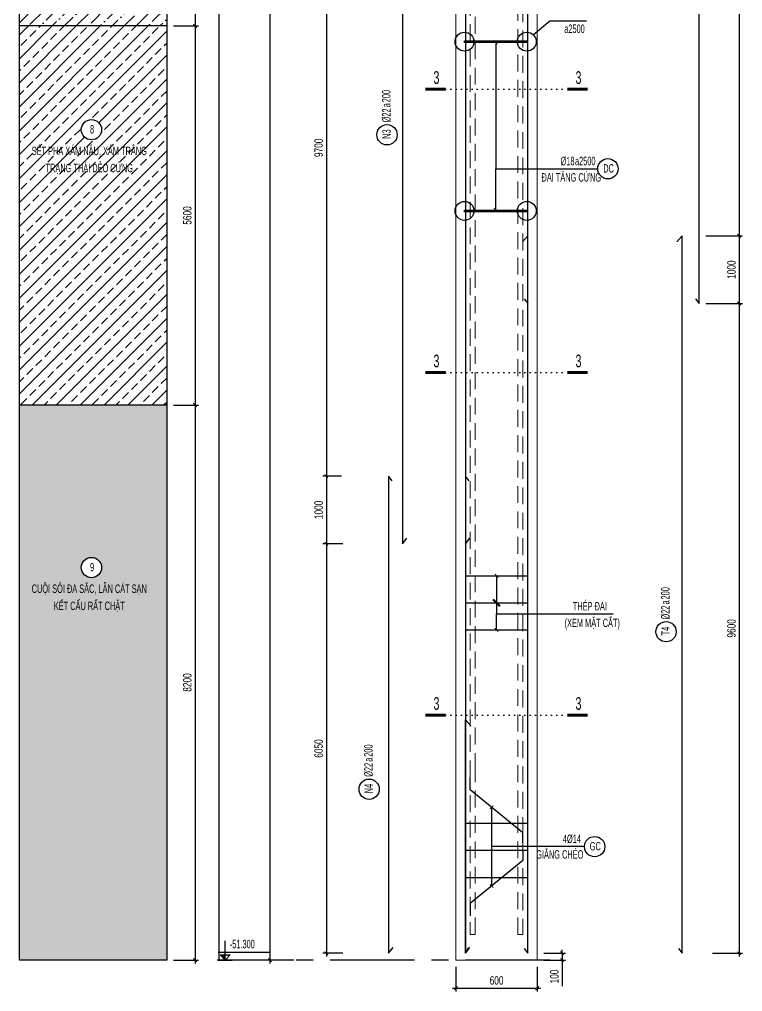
# Model space of a CAD drawing. Header units: millimetres. Extents: x -147841 to 368790, y -162721 to 84261.
# Drawn here: x 175299 to 185986, y -146426 to -132063 of the extents above; entities that cross this region are included whole.
import ezdxf
from ezdxf.enums import TextEntityAlignment as Align

# ---------------------------------------------------------------- set-up
doc = ezdxf.new("R2010")
doc.units = ezdxf.units.MM
doc.header["$LTSCALE"] = 1000
doc.header["$MEASUREMENT"] = 0
doc.header["$PDMODE"] = 1
doc.header["$PDSIZE"] = -10
for name, pattern in [('CENTER', [2, 1.25, -0.25, 0.25, -0.25]), ('DASHED', [0.75, 0.5, -0.25]), ('DOT', [0.25, 0, -0.25])]:
    doc.linetypes.add(name, pattern=pattern)
doc.layers.get('0').update_dxf_attribs({"linetype": 'CONTINUOUS', "lineweight": 18})
doc.layers.get('DEFPOINTS').update_dxf_attribs({"color": 5, "linetype": 'CONTINUOUS', "lineweight": 18})
for name, color, linetype in [('0-KICH-THUOC', 9, 'CONTINUOUS'), ('0-THEP-CHU', 4, 'CONTINUOUS'), ('ccu11-Manh', 8, 'CONTINUOUS'), ('ccu11-Thay', 7, 'CONTINUOUS'), ('ccu11-Thep', 4, 'CONTINUOUS'), ('d-chudan', 9, 'CONTINUOUS'), ('KC-Chidan', 9, 'CONTINUOUS'), ('KC-Cotthep', 8, 'CONTINUOUS'), ('KC-Dim', 8, 'CONTINUOUS'), ('KC-Hatch', 251, 'CONTINUOUS'), ('KC-Text', 31, 'CONTINUOUS'), ('KC-Thay', 7, 'CONTINUOUS'), ('NETVE', 11, 'CENTER'), ('THEPDAI', 6, 'CONTINUOUS')]:
    doc.layers.add(name, color=color, linetype=linetype)
for name, color, linetype, lineweight in [('0-THAY', 7, 'CONTINUOUS', 18), ('ccu11-Dim', 8, 'CONTINUOUS', 18), ('DIM', 8, 'CONTINUOUS', 18)]:
    doc.layers.add(name, color=color, linetype=linetype, lineweight=lineweight)
doc.styles.add('ARIAL', font='arial.ttf', dxfattribs={"width": 0.7})
doc.styles.add('ccu11-dim', font='vnsimli.shx', dxfattribs={"width": 0.65, "bigfont": 'bigfont.shx'})
doc.dimstyles.new('2.5-50', dxfattribs={"dimscale": 50, "dimtxt": 2.5, "dimasz": 1, "dimexe": 1, "dimexo": 2, "dimgap": 1, "dimtad": 1, "dimdec": 1, "dimdsep": 46, "dimtxsty": 'ARIAL', "dimblk": 'ARCHTICK', "dimcen": -1, "dimdle": 1, "dimclrd": 256, "dimclre": 256, "dimclrt": 3, "dimadec": 0, "dimazin": 2, "dimtfac": 0.1, "dimtdec": 1, "dimtmove": 0, "dimatfit": 1, "dimldrblk": 'ARCHTICK', "dimfxl": 1, "dimtvp": 0.833333, "dimtfill": 1, "dimtolj": 1, "dimtzin": 12, "dimarcsym": 0})
doc.dimstyles.new('ccu11-100x2', dxfattribs={"dimscale": 100, "dimtxt": 2.5, "dimasz": 1, "dimexe": 1, "dimexo": 2, "dimgap": 1, "dimtad": 1, "dimdec": 0, "dimlfac": 0.5, "dimdsep": 46, "dimtxsty": 'ccu11-dim', "dimblk": 'ARCHTICK', "dimcen": -1, "dimdle": 1, "dimclrd": 256, "dimclre": 256, "dimclrt": 31, "dimadec": 0, "dimazin": 2, "dimtfac": 0.1, "dimtdec": 0, "dimtmove": 0, "dimatfit": 1, "dimldrblk": 'ARCHTICK', "dimfxl": 1, "dimtvp": 0.833333, "dimtolj": 1, "dimtzin": 12, "dimarcsym": 0})

# ---------------------------------------------------------------- blocks, each defined once
blk = doc.blocks.new('_ARCHTICK')
at = {"color": 0, "linetype": 'ByBlock', "const_width": 0.3}
blk.add_lwpolyline([(-0.5, -0.5), (0.5, 0.5)], dxfattribs=at)
blk = doc.blocks.new('*D308')
at = {"layer": 'DEFPOINTS', "color": 0, "linetype": 'ByBlock', "ltscale": 30, "transparency": 16777216}
for p in [(181751, -145960), (182951, -145960), (182951, -146376)]:
    blk.add_point(p, dxfattribs=at)
at = {"layer": 'KC-Dim', "linetype": 'ByBlock', "lineweight": -2, "ltscale": 30, "transparency": 16777216}
for p, q in [((181751, -146060), (181751, -146426)), ((182951, -146060), (182951, -146426)), ((181701, -146376), (183001, -146376))]:
    blk.add_line(p, q, dxfattribs=at)
at = {"layer": 'KC-Dim', "linetype": 'ByBlock', "lineweight": -2, "ltscale": 30, "transparency": 16777216, "xscale": 50, "yscale": 50, "zscale": 50, "rotation": 180}
blk.add_blockref('_ARCHTICK', (181751, -146376), dxfattribs=at)
at = {"layer": 'KC-Dim', "linetype": 'ByBlock', "lineweight": -2, "ltscale": 30, "transparency": 16777216, "xscale": 50, "yscale": 50, "zscale": 50}
blk.add_blockref('_ARCHTICK', (182951, -146376), dxfattribs=at)
at = {"layer": 'KC-Dim', "color": 3, "linetype": 'ByBlock', "ltscale": 30, "transparency": 16777216, "insert": (182351, -146262), "char_height": 125, "attachment_point": 5, "style": 'ARIAL', "bg_fill": 3, "box_fill_scale": 1.25, "bg_fill_color": 256, "bg_fill_true_color": 13158600, "bg_fill_transparency": 0}
blk.add_mtext('\\A1;600', dxfattribs=at)
blk = doc.blocks.new('*D309')
at = {"layer": 'DEFPOINTS', "color": 0, "linetype": 'ByBlock', "ltscale": 30, "transparency": 16777216}
for p in [(182951, -145860), (182951, -145960), (183319, -145960)]:
    blk.add_point(p, dxfattribs=at)
at = {"layer": 'KC-Dim', "linetype": 'ByBlock', "lineweight": -2, "ltscale": 30, "transparency": 16777216}
for p, q in [((183051, -145860), (183369, -145860)), ((183319, -145860), (183319, -145810)), ((183319, -145860), (183319, -145960)), ((183051, -145960), (183369, -145960)), ((183319, -145960), (183319, -146345))]:
    blk.add_line(p, q, dxfattribs=at)
at = {"layer": 'KC-Dim', "linetype": 'ByBlock', "lineweight": -2, "ltscale": 30, "transparency": 16777216, "xscale": 50, "yscale": 50, "zscale": 50}
for p, rotation in [((183319, -145860), 270), ((183319, -145960), 90)]:
    blk.add_blockref('_ARCHTICK', p, dxfattribs=dict(at, rotation=rotation))
at = {"layer": 'KC-Dim', "color": 3, "linetype": 'ByBlock', "ltscale": 30, "transparency": 16777216, "insert": (183205, -146203), "char_height": 125, "attachment_point": 5, "rotation": 90, "style": 'ARIAL', "bg_fill": 3, "box_fill_scale": 1.25, "bg_fill_color": 256, "bg_fill_true_color": 13158600, "bg_fill_transparency": 0}
blk.add_mtext('\\A1;100', dxfattribs=at)
blk = doc.blocks.new('att_thep_2')
blk.add_circle((-300, 0), 300)
at = {"color": 3, "style": 'ARIAL', "width": 0.6}
blk.add_attdef('DK', text='', height=250, dxfattribs=at).set_placement((467, 105), align=Align.CENTER)
at = {"color": 31, "style": 'ARIAL', "width": 0.6}
blk.add_attdef('SH', text='', height=250, dxfattribs=at).set_placement((-281, -111), align=Align.CENTER)
at = {"color": 2, "style": 'ARIAL', "width": 0.6}
blk.add_attdef('KC', text='', height=250, dxfattribs=at).set_placement((472, -355), align=Align.CENTER)
blk = doc.blocks.new('*D333')
at = {"layer": 'DEFPOINTS', "color": 0, "ltscale": 3000, "transparency": 16777216}
for p in [(179456, -95960), (179001, -145960), (179456, -145960)]:
    blk.add_point(p, dxfattribs=at)
at = {"layer": 'KC-Dim', "lineweight": -2, "ltscale": 3000, "transparency": 16777216}
for p, q in [((179001, -95910), (179001, -146010)), ((179356, -95960), (178951, -95960)), ((179356, -145960), (178951, -145960))]:
    blk.add_line(p, q, dxfattribs=at)
at = {"layer": 'KC-Dim', "lineweight": -2, "ltscale": 3000, "transparency": 16777216, "xscale": 50, "yscale": 50, "zscale": 50}
for p, rotation in [((179001, -95960), 90), ((179001, -145960), 270)]:
    blk.add_blockref('_ARCHTICK', p, dxfattribs=dict(at, rotation=rotation))
at = {"layer": 'KC-Dim', "color": 3, "ltscale": 3000, "transparency": 16777216, "insert": (178887, -120960), "char_height": 125, "attachment_point": 5, "rotation": 90, "style": 'ARIAL', "bg_fill": 3, "box_fill_scale": 1.25, "bg_fill_color": 256, "bg_fill_true_color": 13158600, "bg_fill_transparency": 0}
blk.add_mtext('\\A1;50000', dxfattribs=at)
blk = doc.blocks.new('*D378')
at = {"layer": 'DEFPOINTS', "color": 0, "ltscale": 3000, "transparency": 16777216}
for p in [(177576, -131160), (177476, -132160), (177894, -132160)]:
    blk.add_point(p, dxfattribs=at)
at = {"layer": 'KC-Dim', "lineweight": -2, "ltscale": 3000, "transparency": 16777216}
for p, q in [((177894, -131110), (177894, -132210)), ((177676, -131160), (177944, -131160)), ((177576, -132160), (177944, -132160))]:
    blk.add_line(p, q, dxfattribs=at)
at = {"layer": 'KC-Dim', "lineweight": -2, "ltscale": 3000, "transparency": 16777216, "xscale": 50, "yscale": 50, "zscale": 50}
for p, rotation in [((177894, -131160), 90), ((177894, -132160), 270)]:
    blk.add_blockref('_ARCHTICK', p, dxfattribs=dict(at, rotation=rotation))
at = {"layer": 'KC-Dim', "color": 3, "ltscale": 3000, "transparency": 16777216, "insert": (177780, -131660), "char_height": 125, "attachment_point": 5, "rotation": 90, "style": 'ARIAL', "bg_fill": 3, "box_fill_scale": 1.25, "bg_fill_color": 256, "bg_fill_true_color": 13158600, "bg_fill_transparency": 0}
blk.add_mtext('\\A1;1000', dxfattribs=at)
blk = doc.blocks.new('*D379')
at = {"layer": 'DEFPOINTS', "color": 0, "ltscale": 3000, "transparency": 16777216}
for p in [(177576, -132160), (177476, -137760), (177894, -137760)]:
    blk.add_point(p, dxfattribs=at)
at = {"layer": 'KC-Dim', "lineweight": -2, "ltscale": 3000, "transparency": 16777216}
for p, q in [((177894, -132110), (177894, -137810)), ((177676, -132160), (177944, -132160)), ((177576, -137760), (177944, -137760))]:
    blk.add_line(p, q, dxfattribs=at)
at = {"layer": 'KC-Dim', "lineweight": -2, "ltscale": 3000, "transparency": 16777216, "xscale": 50, "yscale": 50, "zscale": 50}
for p, rotation in [((177894, -132160), 90), ((177894, -137760), 270)]:
    blk.add_blockref('_ARCHTICK', p, dxfattribs=dict(at, rotation=rotation))
at = {"layer": 'KC-Dim', "color": 3, "ltscale": 3000, "transparency": 16777216, "insert": (177780, -134960), "char_height": 125, "attachment_point": 5, "rotation": 90, "style": 'ARIAL', "bg_fill": 3, "box_fill_scale": 1.25, "bg_fill_color": 256, "bg_fill_true_color": 13158600, "bg_fill_transparency": 0}
blk.add_mtext('\\A1;5600', dxfattribs=at)
blk = doc.blocks.new('*D380')
at = {"layer": 'DEFPOINTS', "color": 0, "ltscale": 3000, "transparency": 16777216}
for p in [(177476, -137760), (177476, -145960), (177894, -145960)]:
    blk.add_point(p, dxfattribs=at)
at = {"layer": 'KC-Dim', "lineweight": -2, "ltscale": 3000, "transparency": 16777216}
for p, q in [((177894, -137710), (177894, -146010)), ((177576, -137760), (177944, -137760)), ((177576, -145960), (177944, -145960))]:
    blk.add_line(p, q, dxfattribs=at)
at = {"layer": 'KC-Dim', "lineweight": -2, "ltscale": 3000, "transparency": 16777216, "xscale": 50, "yscale": 50, "zscale": 50}
for p, rotation in [((177894, -137760), 90), ((177894, -145960), 270)]:
    blk.add_blockref('_ARCHTICK', p, dxfattribs=dict(at, rotation=rotation))
at = {"layer": 'KC-Dim', "color": 3, "ltscale": 3000, "transparency": 16777216, "insert": (177780, -141860), "char_height": 125, "attachment_point": 5, "rotation": 90, "style": 'ARIAL', "bg_fill": 3, "box_fill_scale": 1.25, "bg_fill_color": 256, "bg_fill_true_color": 13158600, "bg_fill_transparency": 0}
blk.add_mtext('\\A1;8200', dxfattribs=at)
blk = doc.blocks.new('*U22')
for p, q in [((165, 0), (165, 452)), ((0, 184), (1212, 184)), ((0, 0), (329, 0)), ((45, 120), (284, 120)), ((165, 0), (45, 120)), ((165, 0), (284, 120))]:
    blk.add_line(p, q)
at = {"color": 251}
blk.add_solid([(45, 120), (165, 120), (165, 0)], dxfattribs=at)
at = {"color": 31, "ltscale": 10, "style": 'ARIAL', "width": 0.6}
blk.add_attdef('CCD1', (276, 278), '', height=200, dxfattribs=at)
blk = doc.blocks.new('*D384')
at = {"layer": 'DEFPOINTS', "color": 0, "ltscale": 3000, "transparency": 16777216}
for p in [(180157, -129110), (179835, -138810), (180157, -138810)]:
    blk.add_point(p, dxfattribs=at)
at = {"layer": 'DIM', "lineweight": -2, "ltscale": 3000, "transparency": 16777216}
for p, q in [((180057, -129110), (179785, -129110)), ((179835, -129060), (179835, -138860)), ((180057, -138810), (179785, -138810))]:
    blk.add_line(p, q, dxfattribs=at)
at = {"layer": 'DIM', "lineweight": -2, "ltscale": 3000, "transparency": 16777216, "xscale": 50, "yscale": 50, "zscale": 50}
for p, rotation in [((179835, -129110), 90), ((179835, -138810), 270)]:
    blk.add_blockref('_ARCHTICK', p, dxfattribs=dict(at, rotation=rotation))
at = {"layer": 'DIM', "color": 3, "ltscale": 3000, "transparency": 16777216, "insert": (179721, -133960), "char_height": 125, "attachment_point": 5, "rotation": 90, "style": 'ARIAL', "bg_fill": 3, "box_fill_scale": 1.25, "bg_fill_color": 256, "bg_fill_true_color": 13158600, "bg_fill_transparency": 0}
blk.add_mtext('\\A1;9700', dxfattribs=at)
blk = doc.blocks.new('*D383')
at = {"layer": 'DEFPOINTS', "color": 0, "linetype": 'ByBlock', "ltscale": 30, "transparency": 16777216}
for p in [(180157, -138810), (179835, -139810), (180157, -139810)]:
    blk.add_point(p, dxfattribs=at)
at = {"layer": 'KC-Dim', "linetype": 'ByBlock', "lineweight": -2, "ltscale": 30, "transparency": 16777216}
for p, q in [((180057, -138810), (179785, -138810)), ((179835, -138760), (179835, -139860)), ((180057, -139810), (179785, -139810))]:
    blk.add_line(p, q, dxfattribs=at)
at = {"layer": 'KC-Dim', "linetype": 'ByBlock', "lineweight": -2, "ltscale": 30, "transparency": 16777216, "xscale": 50, "yscale": 50, "zscale": 50}
for p, rotation in [((179835, -138810), 90), ((179835, -139810), 270)]:
    blk.add_blockref('_ARCHTICK', p, dxfattribs=dict(at, rotation=rotation))
at = {"layer": 'KC-Dim', "color": 3, "linetype": 'ByBlock', "ltscale": 30, "transparency": 16777216, "insert": (179721, -139310), "char_height": 125, "attachment_point": 5, "rotation": 90, "style": 'ARIAL', "bg_fill": 3, "box_fill_scale": 1.25, "bg_fill_color": 256, "bg_fill_true_color": 13158600, "bg_fill_transparency": 0}
blk.add_mtext('\\A1;1000', dxfattribs=at)
blk = doc.blocks.new('*D385')
at = {"layer": 'DEFPOINTS', "color": 0, "linetype": 'ByBlock', "ltscale": 30, "transparency": 16777216}
for p in [(180178, -139810), (179835, -145860), (180178, -145860)]:
    blk.add_point(p, dxfattribs=at)
at = {"layer": 'KC-Dim', "linetype": 'ByBlock', "lineweight": -2, "ltscale": 30, "transparency": 16777216}
for p, q in [((180078, -139810), (179785, -139810)), ((179835, -139760), (179835, -145910)), ((180078, -145860), (179785, -145860))]:
    blk.add_line(p, q, dxfattribs=at)
at = {"layer": 'KC-Dim', "linetype": 'ByBlock', "lineweight": -2, "ltscale": 30, "transparency": 16777216, "xscale": 50, "yscale": 50, "zscale": 50}
for p, rotation in [((179835, -139810), 90), ((179835, -145860), 270)]:
    blk.add_blockref('_ARCHTICK', p, dxfattribs=dict(at, rotation=rotation))
at = {"layer": 'KC-Dim', "color": 3, "linetype": 'ByBlock', "ltscale": 30, "transparency": 16777216, "insert": (179721, -142835), "char_height": 125, "attachment_point": 5, "rotation": 90, "style": 'ARIAL', "bg_fill": 3, "box_fill_scale": 1.25, "bg_fill_color": 256, "bg_fill_true_color": 13158600, "bg_fill_transparency": 0}
blk.add_mtext('\\A1;6050', dxfattribs=at)
blk = doc.blocks.new('*D387')
at = {"layer": 'DEFPOINTS', "color": 0, "ltscale": 3000, "transparency": 16777216}
for p in [(185344, -125560), (185344, -135260), (185936, -135260)]:
    blk.add_point(p, dxfattribs=at)
at = {"layer": 'DIM', "lineweight": -2, "ltscale": 3000, "transparency": 16777216}
for p, q in [((185936, -125510), (185936, -135310)), ((185444, -125560), (185986, -125560)), ((185444, -135260), (185986, -135260))]:
    blk.add_line(p, q, dxfattribs=at)
at = {"layer": 'DIM', "lineweight": -2, "ltscale": 3000, "transparency": 16777216, "xscale": 50, "yscale": 50, "zscale": 50}
for p, rotation in [((185936, -125560), 90), ((185936, -135260), 270)]:
    blk.add_blockref('_ARCHTICK', p, dxfattribs=dict(at, rotation=rotation))
at = {"layer": 'DIM', "color": 3, "ltscale": 3000, "transparency": 16777216, "insert": (185823, -130410), "char_height": 125, "attachment_point": 5, "rotation": 90, "style": 'ARIAL', "bg_fill": 3, "box_fill_scale": 1.25, "bg_fill_color": 256, "bg_fill_true_color": 13158600, "bg_fill_transparency": 0}
blk.add_mtext('\\A1;9700', dxfattribs=at)
blk = doc.blocks.new('*D386')
at = {"layer": 'DEFPOINTS', "color": 0, "ltscale": 3000, "transparency": 16777216}
for p in [(185344, -135260), (185344, -136260), (185936, -136260)]:
    blk.add_point(p, dxfattribs=at)
at = {"layer": 'DIM', "lineweight": -2, "ltscale": 3000, "transparency": 16777216}
for p, q in [((185444, -135260), (185986, -135260)), ((185936, -135210), (185936, -136310)), ((185444, -136260), (185986, -136260))]:
    blk.add_line(p, q, dxfattribs=at)
at = {"layer": 'DIM', "lineweight": -2, "ltscale": 3000, "transparency": 16777216, "xscale": 50, "yscale": 50, "zscale": 50}
for p, rotation in [((185936, -135260), 90), ((185936, -136260), 270)]:
    blk.add_blockref('_ARCHTICK', p, dxfattribs=dict(at, rotation=rotation))
at = {"layer": 'DIM', "color": 3, "ltscale": 3000, "transparency": 16777216, "insert": (185823, -135760), "char_height": 125, "attachment_point": 5, "rotation": 90, "style": 'ARIAL', "bg_fill": 3, "box_fill_scale": 1.25, "bg_fill_color": 256, "bg_fill_true_color": 13158600, "bg_fill_transparency": 0}
blk.add_mtext('\\A1;1000', dxfattribs=at)
blk = doc.blocks.new('*D388')
at = {"layer": 'DEFPOINTS', "color": 0, "ltscale": 3000, "transparency": 16777216}
for p in [(185444, -136260), (185444, -145860), (185936, -145860)]:
    blk.add_point(p, dxfattribs=at)
at = {"layer": 'DIM', "lineweight": -2, "ltscale": 3000, "transparency": 16777216}
for p, q in [((185544, -136260), (185986, -136260)), ((185936, -136210), (185936, -145910)), ((185544, -145860), (185986, -145860))]:
    blk.add_line(p, q, dxfattribs=at)
at = {"layer": 'DIM', "lineweight": -2, "ltscale": 3000, "transparency": 16777216, "xscale": 50, "yscale": 50, "zscale": 50}
for p, rotation in [((185936, -136260), 90), ((185936, -145860), 270)]:
    blk.add_blockref('_ARCHTICK', p, dxfattribs=dict(at, rotation=rotation))
at = {"layer": 'DIM', "color": 3, "ltscale": 3000, "transparency": 16777216, "insert": (185823, -141060), "char_height": 125, "attachment_point": 5, "rotation": 90, "style": 'ARIAL', "bg_fill": 3, "box_fill_scale": 1.25, "bg_fill_color": 256, "bg_fill_true_color": 13158600, "bg_fill_transparency": 0}
blk.add_mtext('\\A1;9600', dxfattribs=at)
blk = doc.blocks.new('att_thep_1')
blk.add_circle((0, 300), 300)
at = {"color": 31, "style": 'ARIAL', "width": 0.6}
blk.add_attdef('SH', text='', height=250, dxfattribs=at).set_placement((19, 189), align=Align.CENTER)
blk.add_attdef('DK', text='', height=250, dxfattribs=at).set_placement((773, 195), align=Align.RIGHT)
blk.add_attdef('KC', (953, 197), '', height=250, dxfattribs=at)
at = {"layer": 'KC-Text', "color": 31, "style": 'ARIAL', "width": 0.6}
blk.add_text('a', height=250, dxfattribs=at).set_placement((805, 199))
blk = doc.blocks.new('*U120')
blk.add_circle((-6, 300), 300)
at = {"color": 31, "style": 'ARIAL', "width": 0.6}
blk.add_attdef('SH', text='', height=250, dxfattribs=at).set_placement((13, 189), align=Align.CENTER)
blk.add_attdef('DK', text='', height=250, dxfattribs=at).set_placement((773, 195), align=Align.RIGHT)
blk.add_attdef('KC', (953, 197), '', height=250, dxfattribs=at)
at = {"layer": 'KC-Text', "color": 31, "style": 'ARIAL', "width": 0.6}
blk.add_text('a', height=250, dxfattribs=at).set_placement((805, 199))
blk = doc.blocks.new('*U19')
at = {"color": 3, "linetype": 'DOT', "ltscale": 0.5}
blk.add_line((-1640, 0), (1239, 0), dxfattribs=at)
at = {"color": 4, "const_width": 75}
for points in [[(-2119, 0), (-1640, 0)], [(1239, 0), (1719, 0)]]:
    blk.add_lwpolyline(points, dxfattribs=at)
at = {"color": 31, "style": 'ARIAL', "width": 0.6}
for tag, p in [('MC3', (-1856, 274)), ('MC4', (1503, 274))]:
    blk.add_attdef(tag, text='', height=300, dxfattribs=at).set_placement(p, align=Align.MIDDLE_CENTER)

msp = doc.modelspace()

# ---------------------------------------------------------------- hatches: boundary and pattern name
at = {"layer": 'KC-Hatch', "ltscale": 3000}
h = msp.add_hatch(dxfattribs=at)
h.set_pattern_fill('ANSI36', color=256, scale=1000)
h.paths.add_polyline_path([(177475.79, -131160.19), (175298.85, -131160.19), (175298.85, -132160.19), (177475.79, -132160.19)])
h.paths.add_polyline_path([(176175.84, -131343.34, -1), (176475.84, -131343.34, -1)], flags=16)
h.paths.add_polyline_path([(176275.37, -131429.93), (176395.33, -131429.93), (176395.33, -131244.86), (176275.37, -131244.86)], flags=8)
h.paths.add_polyline_path([(175706.38, -132003.56), (176962.7, -132003.56), (176962.7, -131727.17), (175706.38, -131727.17)], flags=24)
h.paths.add_polyline_path([(175669.22, -131746.68), (176999.87, -131746.68), (176999.87, -131474.76), (175669.22, -131474.76)], flags=24)
h = msp.add_hatch(dxfattribs=at)
h.set_pattern_fill('ANSI33', color=256, scale=1000)
h.paths.add_polyline_path([(175298.85, -137760.19), (177475.79, -137760.19), (177475.79, -132160.19), (175298.85, -132160.19)])
h.paths.add_polyline_path([(176213.17, -133692.51, -1), (176513.17, -133692.51, -1)], flags=16)
h.paths.add_polyline_path([(176311.64, -133782.29), (176433.73, -133782.29), (176433.73, -133590.83), (176311.64, -133590.83)], flags=8)
h.paths.add_polyline_path([(175664.07, -134395.03), (176998.26, -134395.03), (176998.26, -134118.64), (175664.07, -134118.64)], flags=24)
h.paths.add_polyline_path([(175467.91, -134138.15), (177194.42, -134138.15), (177194.42, -133866.23), (175467.91, -133866.23)], flags=24)
h = msp.add_hatch(dxfattribs=at)
h.set_pattern_fill('AR-CONC', color=256, scale=30)
h.set_pattern_definition([(50, (0, 0), (215.17805, -18.82564), [22.5, -247.5]), (355, (0, 0), (-41.6254, 225.65764), [18, -198]), (100.45144, (17.93, -1.57), (173.55265, 206.832), [19.12206, -210.34263]), (46.1842, (0, 60), (320.1724, -49.65578), [33.75, -371.25]), (96.63564, (26.68, 55.86), (280.3986, 292.2356), [28.6831, -315.51413]), (351.18416, (0, 60), (280.3986, 292.2356), [27, -297]), (21, (30, 45), (179.07212, -120.78567), [22.5, -247.5]), (326, (30, 45), (72.9946, 217.54501), [18, -198]), (71.45144, (44.92, 34.93), (252.06671, 96.75935), [19.12206, -210.34263]), (37.5, (0, 0), (3.647957, 99.868156), [0, -195.6, 0, -201, 0, -198.75]), (7.5, (0, 0), (78.92086, 118.323514), [0, -114.6, 0, -191.1, 0, -75.75]), (327.5, (-66.9, 0), (160.14673, -6.766462), [0, -75, 0, -234, 0, -310.5]), (317.5, (-96.9, 0), (174.95585, 30.031495), [0, -97.5, 0, -155.4, 0, -220.5])])
h.paths.add_polyline_path([(177475.79, -137760.19), (175298.85, -137760.19), (175298.85, -145960.19), (177475.79, -145960.19)])
h.paths.add_polyline_path([(176213.17, -140160.8, -1), (176513.17, -140160.8, -1)], flags=16)
h.paths.add_polyline_path([(176311.64, -140250.58), (176433.73, -140250.58), (176433.73, -140059.12), (176311.64, -140059.12)], flags=8)
h.paths.add_polyline_path([(175781.58, -140863.3), (176880.75, -140863.3), (176880.75, -140587.04), (175781.58, -140587.04)], flags=24)
h.paths.add_polyline_path([(175467.11, -140610.17), (177195.22, -140610.17), (177195.22, -140333.78), (175467.11, -140333.78)], flags=24)

# ---------------------------------------------------------------- linework, layer by layer
at = {"layer": '0-KICH-THUOC', "ltscale": 3000}
msp.add_line((182277.27, -143702.3), (182277.27, -144866.79), dxfattribs=at)
at = {"layer": '0-THAY'}
msp.add_line((181750.66, -95960.19), (181750.66, -145960.19), dxfattribs=at)
at = {"layer": '0-THEP-CHU', "linetype": 'Continuous'}
for points in [[(182758.66, -136190.19), (182810.66, -136260.19), (182810.66, -124560.19), (182731.74, -124648.44)], [(185291.55, -136190.19), (185343.55, -136260.19), (185343.55, -124560.19), (185264.63, -124648.44)], [(181012.64, -128180.19), (180960.64, -128110.19), (180960.64, -139810.19), (181025.6, -139727.03)], [(181944.94, -128180.19), (181892.94, -128110.19), (181892.94, -139810.19), (181957.9, -139727.03)], [(182758.66, -145790.19), (182810.66, -145860.19), (182810.66, -135260.19), (182731.74, -135348.44)], [(185041.57, -145790.19), (185093.57, -145860.19), (185093.57, -135260.19), (185014.65, -135348.44)], [(180807.83, -138880.19), (180755.83, -138810.19), (180755.83, -145860.19), (180820.79, -145777.03)], [(181944.94, -138880.19), (181892.94, -138810.19), (181892.94, -145860.19), (181957.9, -145777.03)], [(181936.37, -145777.06), (181890.66, -145860.19), (181890.66, -142410.19), (181969.58, -142498.44)]]:
    msp.add_lwpolyline(points, dxfattribs=at)
at = {"layer": 'ccu11-Dim', "linetype": 'DASHED', "ltscale": 0.5}
for points in [[(182035.66, -143151.57), (182035.66, -95760.19), (181960.66, -95760.19), (181960.66, -143151.57)], [(182740.66, -114601.57), (182740.66, -145581.63), (182665.66, -145581.63), (182665.66, -118151.57)], [(181960.66, -143151.57), (181960.66, -145581.63), (182035.66, -145581.63), (182035.66, -143151.57)]]:
    msp.add_lwpolyline(points, dxfattribs=at)
at = {"layer": 'ccu11-Manh', "linetype": 'Continuous'}
msp.add_lwpolyline([(183681.44, -132090.55), (183137.95, -132090.55), (182894.53, -132290.66)], dxfattribs=at)
at = {"layer": 'ccu11-Manh'}
for centre in [(181877.47, -132391.55), (182797.47, -132391.55), (181877.47, -134891.55), (182797.47, -134891.55)]:
    msp.add_circle(centre, 140, dxfattribs=at)
at = {"layer": 'ccu11-Thay'}
for p, q in [((177475.79, -132160.19), (175298.85, -132160.19)), ((177475.79, -137760.19), (175298.85, -137760.19)), ((177475.79, -145960.19), (175298.85, -145960.19))]:
    msp.add_line(p, q, dxfattribs=at)
at = {"layer": 'ccu11-Thay', "linetype": 'Continuous'}
msp.add_lwpolyline([(175298.85, -145960.19), (175298.85, -95960.19), (177475.79, -95960.19), (177475.79, -145960.19)], dxfattribs=at)
at = {"layer": 'ccu11-Thep'}
for points in [[(182740.66, -144230.02), (182740.66, -144080.11), (181960.66, -143444.15), (181960.66, -143261.29)], [(182740.66, -144338.98), (182740.66, -144488.98), (181960.66, -145124.94), (181960.66, -145307.8)]]:
    msp.add_lwpolyline(points, dxfattribs=at)
at = {"layer": 'd-chudan'}
msp.add_lwpolyline([(183650.24, -144284.54), (182277.27, -144284.54)], dxfattribs=at)
at = {"layer": 'KC-Thay', "ltscale": 3000}
msp.add_line((178247.44, -95960.19), (178247.44, -145960.19), dxfattribs=at)
at = {"layer": 'THEPDAI'}
for p, q in [((181890.66, -140282.58), (182810.66, -140282.58)), ((181890.66, -140682.58), (182810.66, -140682.58)), ((181890.66, -141082.58), (182810.66, -141082.58)), ((181890.66, -143938.55), (182810.66, -143938.55)), ((181890.66, -144338.55), (182810.66, -144338.55)), ((181890.66, -144738.55), (182810.66, -144738.55))]:
    msp.add_line(p, q, dxfattribs=at)
at = {"layer": 'THEPDAI', "color": 3}
for points in [[(181877.47, -132379.25), (182797.47, -132379.25), (182797.47, -132403.85), (181877.47, -132403.85)], [(181877.47, -134879.25), (182797.47, -134879.25), (182797.47, -134903.85), (181877.47, -134903.85)]]:
    msp.add_lwpolyline(points, close=True, dxfattribs=at)

# ---------------------------------------------------------------- block references
at = {"layer": 'KC-Chidan', "xscale": 0.625, "yscale": 0.625, "zscale": 0.625}
for p in [(182621.92, -133093.19), (182621.92, -137280), (182621.92, -142341.11)]:
    msp.add_blockref('*U19', p, dxfattribs=at).add_auto_attribs({'MC4': '3', 'MC3': '3'})
at = {"layer": 'KC-Cotthep'}
ref = msp.add_blockref('*U120', (180881.25, -133764.19), dxfattribs=dict(at, xscale=0.5, yscale=0.5, zscale=0.5, rotation=90))
ref.add_attrib('SH', 'N3', dxfattribs={"layer": '0', "color": 31, "height": 125, "rotation": 90, "style": 'ARIAL', "width": 0.6}).set_placement((180786.99, -133757.62), align=Align.CENTER)
ref.add_attrib('KC', '200', (180782.67, -133287.75), dxfattribs={"layer": '0', "color": 2, "height": 125, "rotation": 90, "style": 'ARIAL', "width": 0.6})
ref.add_attrib('DK', '%%C22', dxfattribs={"layer": '0', "color": 2, "height": 125, "rotation": 90, "style": 'ARIAL', "width": 0.6}).set_placement((180783.81, -133377.91), align=Align.RIGHT)
ref = msp.add_blockref('att_thep_2', (176513.17, -133692.51), dxfattribs=dict(at, xscale=0.5, yscale=0.5, zscale=0.5))
ref.add_attrib('SH', '8', dxfattribs={"layer": '0', "color": 31, "height": 125, "style": 'ARIAL', "width": 0.6}).set_placement((176372.68, -133748.25), align=Align.CENTER)
ref = msp.add_blockref('att_thep_2', (184146.66, -134270.07), dxfattribs=dict(at, xscale=0.5, yscale=0.5, zscale=0.5))
ref.add_attrib('KC', 'a2500', dxfattribs={"layer": '0', "color": 2, "height": 125, "style": 'ARIAL', "width": 0.6}).set_placement((183661.32, -134217.67), align=Align.CENTER)
ref.add_attrib('DK', '%%C18', dxfattribs={"layer": '0', "color": 215, "height": 125, "style": 'ARIAL', "width": 0.6}).set_placement((183399.78, -134217.36), align=Align.CENTER)
ref.add_attrib('SH', 'DC', dxfattribs={"layer": '0', "color": 31, "height": 125, "style": 'ARIAL', "width": 0.6}).set_placement((184006.17, -134325.81), align=Align.CENTER)
ref = msp.add_blockref('att_thep_2', (176513.17, -140160.8), dxfattribs=dict(at, xscale=0.5, yscale=0.5, zscale=0.5))
ref.add_attrib('SH', '9', dxfattribs={"layer": '0', "color": 31, "height": 125, "style": 'ARIAL', "width": 0.6}).set_placement((176372.68, -140216.54), align=Align.CENTER)
ref = msp.add_blockref('att_thep_1', (185005.46, -141109.22), dxfattribs=dict(at, xscale=0.5, yscale=0.5, zscale=0.5, rotation=90))
ref.add_attrib('SH', 'T4', dxfattribs={"layer": '0', "color": 31, "height": 125, "rotation": 90, "style": 'ARIAL', "width": 0.6}).set_placement((184911.2, -141099.71), align=Align.CENTER)
ref.add_attrib('KC', '200', (184906.88, -140632.78), dxfattribs={"layer": '0', "color": 2, "height": 125, "rotation": 90, "style": 'ARIAL', "width": 0.6})
ref.add_attrib('DK', '%%C22', dxfattribs={"layer": '0', "color": 2, "height": 125, "rotation": 90, "style": 'ARIAL', "width": 0.6}).set_placement((184908.02, -140722.95), align=Align.RIGHT)
ref = msp.add_blockref('*U120', (180617.52, -143433.33), dxfattribs=dict(at, xscale=0.5, yscale=0.5, zscale=0.5, rotation=90))
ref.add_attrib('SH', 'N4', dxfattribs={"layer": '0', "color": 31, "height": 125, "rotation": 90, "style": 'ARIAL', "width": 0.6}).set_placement((180523.26, -143426.76), align=Align.CENTER)
ref.add_attrib('KC', '200', (180518.94, -142956.89), dxfattribs={"layer": '0', "color": 2, "height": 125, "rotation": 90, "style": 'ARIAL', "width": 0.6})
ref.add_attrib('DK', '%%C22', dxfattribs={"layer": '0', "color": 2, "height": 125, "rotation": 90, "style": 'ARIAL', "width": 0.6}).set_placement((180520.07, -143047.05), align=Align.RIGHT)
ref = msp.add_blockref('att_thep_2', (183950.24, -144284.54), dxfattribs=dict(at, xscale=0.5, yscale=0.5, zscale=0.5))
ref.add_attrib('KC', 'GIẰNG CHÉO', dxfattribs={"layer": '0', "color": 2, "height": 125, "style": 'ARIAL', "width": 0.6}).set_placement((183285.32, -144462.19), align=Align.CENTER)
ref.add_attrib('DK', '4%%C14', dxfattribs={"layer": '0', "color": 215, "height": 125, "style": 'ARIAL', "width": 0.6}).set_placement((183464.3, -144231.84), align=Align.CENTER)
ref.add_attrib('SH', 'GC', dxfattribs={"layer": '0', "color": 31, "height": 125, "style": 'ARIAL', "width": 0.6}).set_placement((183809.75, -144340.28), align=Align.CENTER)
at = {"layer": 'THEPDAI', "xscale": 50, "yscale": 50, "zscale": 50}
msp.add_blockref('_ARCHTICK', (182277.27, -143702.3), dxfattribs=at)
at = {"layer": 'THEPDAI', "xscale": 50, "yscale": 50, "zscale": 50, "rotation": 90}
msp.add_blockref('_ARCHTICK', (182277.27, -144866.79), dxfattribs=at)

# ---------------------------------------------------------------- texts
at = {"layer": 'KC-Text', "color": 1, "style": 'ARIAL', "width": 0.6}
for s, p in [('a2500', (183351.23, -132262.96, -269219.91)), ('ĐAI TĂNG CỨNG', (183014.81, -134459.14, -269219.91)), ('THÉP ĐAI', (183478.31, -140795.53, -269219.91)), ('(XEM MẶT CẮT)', (183356.24, -141040.84, -269219.91))]:
    msp.add_text(s, height=125, dxfattribs=at).set_placement(p)
for s, p in [('SÉT PHA XÁM NÂU, XÁM TRẮNG', (176331.16, -134068.1)), ('TRẠNG THÁI DẺO CỨNG', (176331.16, -134321.25)), ('CUỘI SỎI ĐA SẮC, LẪN CÁT SẠN', (176331.16, -140536.39)), ('KẾT CẤU RẤT CHẶT', (176331.16, -140789.54))]:
    msp.add_text(s, height=125, dxfattribs=at).set_placement(p, align=Align.CENTER)

# ---------------------------------------------------------------- dimensions: what is measured, and where the dimension line sits
at = {"layer": 'DIM', "ltscale": 3000}
dim = msp.add_linear_dim(base=(179834.65, -138810.19), p1=(180157.08, -129110.19), p2=(180157.08, -138810.19), angle=90, dimstyle='2.5-50', override={"dimtmove": 1, "dimfxl": 100, "dimfxlon": 1}, dxfattribs=at)
dim.commit()
dim.dimension.update_dxf_attribs({"geometry": '*D384', "text_midpoint": (179720.83, -133960.19)})
at = {"layer": 'KC-Dim', "ltscale": 3000}
dim = msp.add_linear_dim(base=(179000.82, -145960.19), p1=(179456.13, -95960.19), p2=(179456.13, -145960.19), angle=90, dimstyle='2.5-50', override={"dimtmove": 1}, dxfattribs=at)
dim.commit()
dim.dimension.update_dxf_attribs({"geometry": '*D333', "text_midpoint": (178887, -120960.19)})

# ---------------------------------------------------------------- leaders
at = {"layer": 'ccu11-Manh', "ltscale": 3000}
for points, override in [([(182337.47, -132403.85), (182337.47, -134270.07), (183846.66, -134270.07)], {"dimasz": 0.5, "dimtad": 0}), ([(182337.47, -134879.25), (182337.47, -134270.07), (183846.66, -134270.07)], {"dimasz": 0.5, "dimtad": 0}), ([(182350.66, -140282.58), (182350.66, -140846.06), (184075.71, -140846.06)], {"dimasz": 0.5, "dimtad": 0}), ([(182350.66, -140682.58), (182350.66, -140846.06), (184075.71, -140846.06)], {"dimgap": 1, "dimtad": 0}), ([(182350.66, -141082.58), (182350.66, -140846.06), (184075.71, -140846.06)], {"dimasz": 0.5, "dimtad": 0})]:
    msp.add_leader(points, dimstyle='ccu11-100x2', override=override, dxfattribs=at)

# ---------------------------------------------------------------- next in the draw order: block references
at = {"layer": 'KC-Chidan', "xscale": 0.625, "yscale": 0.625, "zscale": 0.625}
msp.add_blockref('*U22', (178235.2, -145960.19), dxfattribs=at).add_auto_attribs({'CCD1': '-51.300'})

# ---------------------------------------------------------------- next in the draw order: dimensions: what is measured, and where the dimension line sits
at = {"layer": 'DIM', "ltscale": 3000}
dim = msp.add_linear_dim(base=(185936.35, -135260.19), p1=(185343.55, -125560.19), p2=(185343.55, -135260.19), angle=90, dimstyle='2.5-50', override={"dimtmove": 1, "dimfxl": 100, "dimfxlon": 1}, dxfattribs=at)
dim.commit()
dim.dimension.update_dxf_attribs({"geometry": '*D387', "text_midpoint": (185822.53, -130410.19)})
at = {"layer": 'KC-Dim', "ltscale": 3000}
dim = msp.add_linear_dim(base=(177894.22, -132160.19), p1=(177575.79, -131160.19), p2=(177475.79, -132160.19), angle=90, dimstyle='2.5-50', dxfattribs=at)
dim.commit()
dim.dimension.update_dxf_attribs({"geometry": '*D378', "text_midpoint": (177780.4, -131660.19)})
at = {"layer": 'KC-Dim', "linetype": 'ByBlock', "ltscale": 30}
dim = msp.add_linear_dim(base=(179834.65, -139810.19), p1=(180157.08, -138810.19), p2=(180157.08, -139810.19), angle=90, dimstyle='2.5-50', dxfattribs=at)
dim.commit()
dim.dimension.update_dxf_attribs({"geometry": '*D383', "text_midpoint": (179720.83, -139310.19)})
dim = msp.add_linear_dim(base=(182950.66, -146375.71), p1=(181750.66, -145960.19), p2=(182950.66, -145960.19), text='600', dimstyle='2.5-50', dxfattribs=at)
dim.commit()
dim.dimension.update_dxf_attribs({"geometry": '*D308', "text_midpoint": (182350.66, -146261.89)})

# ---------------------------------------------------------------- next in the draw order: linework, layer by layer
at = {"layer": '0-THAY'}
for p in [(182950.66, -97760.19), (181750.66, -145960.19)]:
    msp.add_line(p, (182950.66, -145960.19), dxfattribs=at)

# ---------------------------------------------------------------- next in the draw order: dimensions: what is measured, and where the dimension line sits
at = {"layer": 'DIM', "ltscale": 3000}
dim = msp.add_linear_dim(base=(185936.35, -136260.19), p1=(185343.55, -135260.19), p2=(185343.55, -136260.19), angle=90, dimstyle='2.5-50', override={"dimtmove": 1, "dimfxl": 100, "dimfxlon": 1}, dxfattribs=at)
dim.commit()
dim.dimension.update_dxf_attribs({"geometry": '*D386', "text_midpoint": (185822.53, -135760.19)})
at = {"layer": 'KC-Dim', "ltscale": 3000}
dim = msp.add_linear_dim(base=(177894.22, -137760.19), p1=(177575.79, -132160.19), p2=(177475.79, -137760.19), angle=90, dimstyle='2.5-50', dxfattribs=at)
dim.commit()
dim.dimension.update_dxf_attribs({"geometry": '*D379', "text_midpoint": (177780.4, -134960.19)})

# ---------------------------------------------------------------- next in the draw order: dimensions: what is measured, and where the dimension line sits
at = {"layer": 'DIM', "ltscale": 3000}
dim = msp.add_linear_dim(base=(185936.35, -145860.19), p1=(185443.55, -136260.19), p2=(185443.55, -145860.19), angle=90, dimstyle='2.5-50', override={"dimtmove": 1, "dimfxl": 100, "dimfxlon": 1}, dxfattribs=at)
dim.commit()
dim.dimension.update_dxf_attribs({"geometry": '*D388', "text_midpoint": (185822.53, -141060.19)})
at = {"layer": 'KC-Dim', "ltscale": 3000}
dim = msp.add_linear_dim(base=(177894.22, -145960.19), p1=(177475.79, -137760.19), p2=(177475.79, -145960.19), angle=90, dimstyle='2.5-50', dxfattribs=at)
dim.commit()
dim.dimension.update_dxf_attribs({"geometry": '*D380', "text_midpoint": (177780.4, -141860.19)})
at = {"layer": 'KC-Dim', "linetype": 'ByBlock', "ltscale": 30}
dim = msp.add_linear_dim(base=(183318.91, -145960.19), p1=(182950.66, -145860.19), p2=(182950.66, -145960.19), angle=90, dimstyle='2.5-50', dxfattribs=at)
dim.commit()
dim.dimension.update_dxf_attribs({"geometry": '*D309', "text_midpoint": (183205.09, -146202.58)})

# ---------------------------------------------------------------- next in the draw order: linework, layer by layer
at = {"layer": 'NETVE'}
msp.add_line((183139.09, -145960.19), (178222.23, -145960.19), dxfattribs=at)

# ---------------------------------------------------------------- next in the draw order: dimensions: what is measured, and where the dimension line sits
at = {"layer": 'KC-Dim', "linetype": 'ByBlock', "ltscale": 30}
dim = msp.add_linear_dim(base=(179834.65, -145860.19), p1=(180178.2, -139810.19), p2=(180178.2, -145860.19), angle=90, dimstyle='2.5-50', dxfattribs=at)
dim.commit()
dim.dimension.update_dxf_attribs({"geometry": '*D385', "text_midpoint": (179720.83, -142835.19)})

doc.saveas('drawing.dxf')
